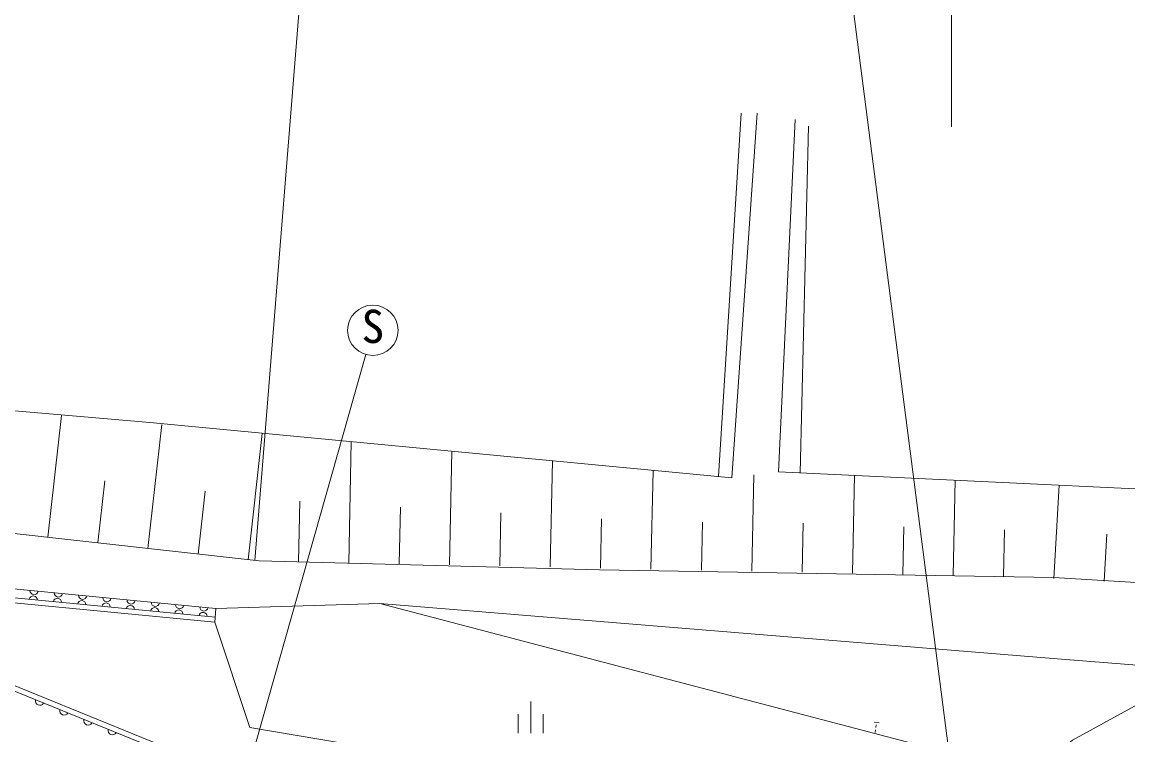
# Model space of a CAD drawing. Units: millimetres, scale not verified. Extents: x 40000 to 680000, y 20000 to 380000.
# Drawn here: x 476596 to 520496, y 290329 to 318621 of the extents above; entities that cross this region are included whole.
import ezdxf
from ezdxf.enums import TextEntityAlignment as Align

# ---------------------------------------------------------------- set-up
doc = ezdxf.new("R2010")
doc.units = ezdxf.units.MM
doc.header["$LTSCALE"] = 1000
for name, color, linetype, lineweight in [('M-BGD', 7, 'Continuous', 13), ('M-BGD-EXST', 7, 'Continuous', 13), ('M-STR-HTXT', 7, 'Continuous', 13)]:
    doc.layers.add(name, color=color, linetype=linetype, lineweight=lineweight)
doc.styles.add('ＭＳ ゴシック', font='')
doc.styles.get('ＭＳ ゴシック').set_extended_font_data('MS Gothic')

msp = doc.modelspace()

# ---------------------------------------------------------------- linework, layer by layer
at = {"layer": 'M-BGD'}
for p, q in [((505148, 315008), (504249, 300579)), ((504771, 300530), (505777, 315008)), ((507286, 314752), (506630, 300776)), ((507484, 300736), (507821, 314485)), ((477618, 298173), (478160, 303008)), ((481593, 297728), (482145, 302648)), ((485569, 297282), (486129, 302288)), ((489565, 297159), (489665, 301966)), ((493564, 297076), (493658, 301587)), ((497563, 296993), (497651, 301207)), ((501562, 296909), (501644, 300827)), ((479606, 297951), (479882, 300411)), ((505562, 296826), (505641, 300645)), ((509561, 296743), (509642, 300633)), ((513560, 296659), (513639, 300442)), ((483581, 297505), (483861, 300008)), ((517558, 296541), (517769, 300246)), ((487565, 297201), (487616, 299605)), ((491565, 297118), (491612, 299373)), ((495564, 297034), (495608, 299141)), ((499563, 296951), (499604, 298910)), ((503562, 296868), (503602, 298777)), ((507561, 296784), (507602, 298729)), ((511560, 296701), (511600, 298592)), ((515559, 296617), (515598, 298473)), ((519554, 296427), (519661, 298298)), ((516695, 288752), (490800, 295544)), ((484242, 294799), (484293, 295346)), ((484242, 294799), (485641, 290623)), ((499555, 288280), (485641, 290623))]:
    msp.add_line(p, q, dxfattribs=at)
for points in [[(504771, 300530), (481664, 302728), (463724, 304272), (447567, 306440), (433994, 308490), (420301, 308430), (405362, 309648), (390357, 317308), (384090, 320902), (380165, 321927)], [(379641, 321316), (385060, 313569), (396970, 308164), (410424, 304570), (419831, 303679), (435008, 302639), (444809, 303649), (459838, 301332), (475669, 298392), (486005, 297234), (499519, 296877), (517547, 296580), (530675, 295778), (543862, 294531), (559901, 293165), (570344, 291883)], [(571311, 295927), (552881, 297292), (529958, 299665), (506630, 300776)], [(449664, 298734), (458474, 297859), (469845, 296743), (484293, 295346)], [(484242, 294799), (469791, 296196), (449610, 298187)], [(484261, 294998), (469811, 296395), (449630, 298386)], [(509151, 284536), (499472, 286249), (487906, 288180), (485503, 288527), (473024, 293607), (458146, 295862), (445930, 294665), (432564, 296426)], [(509116, 284339), (499438, 286052), (487875, 287982), (485450, 288332), (472971, 293412), (458141, 295661), (445926, 294464), (432538, 296228)], [(484293, 295346), (490800, 295544), (517526, 293360), (523369, 292893)], [(516695, 288752), (518303, 290115), (523369, 292893), (529274, 292351), (535075, 292980), (547742, 291285), (557054, 290220), (564252, 290377), (569836, 289758)]]:
    msp.add_lwpolyline(points, dxfattribs=at)
for centre, radius, start, end in [((477070, 296056), 162, 178.6307, 350.324), ((478033, 295963), 162, 178.6307, 350.324), ((477035, 295684), 162, 358.6375, 170.3172), ((477998, 295591), 162, 358.6375, 170.3172), ((478961, 295498), 162, 358.6375, 170.3172), ((478997, 295870), 162, 178.6307, 350.324), ((479925, 295405), 162, 358.6375, 170.3172), ((479960, 295777), 162, 178.6307, 350.324), ((480888, 295312), 162, 358.6375, 170.3172), ((480923, 295684), 162, 178.6307, 350.324), ((481886, 295591), 162, 178.6307, 350.324), ((482850, 295497), 162, 178.6307, 350.324), ((481852, 295219), 162, 358.6375, 170.3172), ((482815, 295126), 162, 358.6375, 170.3172), ((483778, 295032), 162, 358.6375, 170.3172), ((483813, 295404), 162, 178.6307, 350.324), ((477300, 291677), 174, 165.9098, 329.7883), ((478260, 291286), 174, 165.9098, 329.7883), ((479220, 290895), 174, 165.9098, 329.7883), ((480180, 290504), 174, 165.9098, 329.7883)]:
    msp.add_arc(centre, radius, start, end, dxfattribs=at)
at = {"layer": 'M-BGD-EXST'}
for p, q in [((490246, 305427), (485483, 288640)), ((496788, 290401), (496788, 291651)), ((496288, 291151), (496288, 290401)), ((497288, 291151), (497288, 290401)), ((510422, 290839), (510620, 290813)), ((510495, 290626), (510508, 290725)), ((510521, 290824), (510521, 290826)), ((510468, 290428), (510482, 290527))]:
    msp.add_line(p, q, dxfattribs=at)
msp.add_circle((490519, 306389), 1000, dxfattribs=at)
at = {"layer": 'M-STR-HTXT'}
for p, q in [((514502, 281002), (509383, 320813)), ((513499, 314460), (513499, 320460))]:
    msp.add_line(p, q, dxfattribs=at)
msp.add_lwpolyline([(383450, 303134), (386511, 342521), (488802, 334117), (485831, 297253)], dxfattribs=at)

# ---------------------------------------------------------------- texts
at = {"layer": 'M-BGD-EXST', "style": 'ＭＳ ゴシック'}
msp.add_text('S', height=1320, dxfattribs=at).set_placement((490519, 305489), align=Align.BOTTOM_CENTER)

doc.saveas('drawing.dxf')
